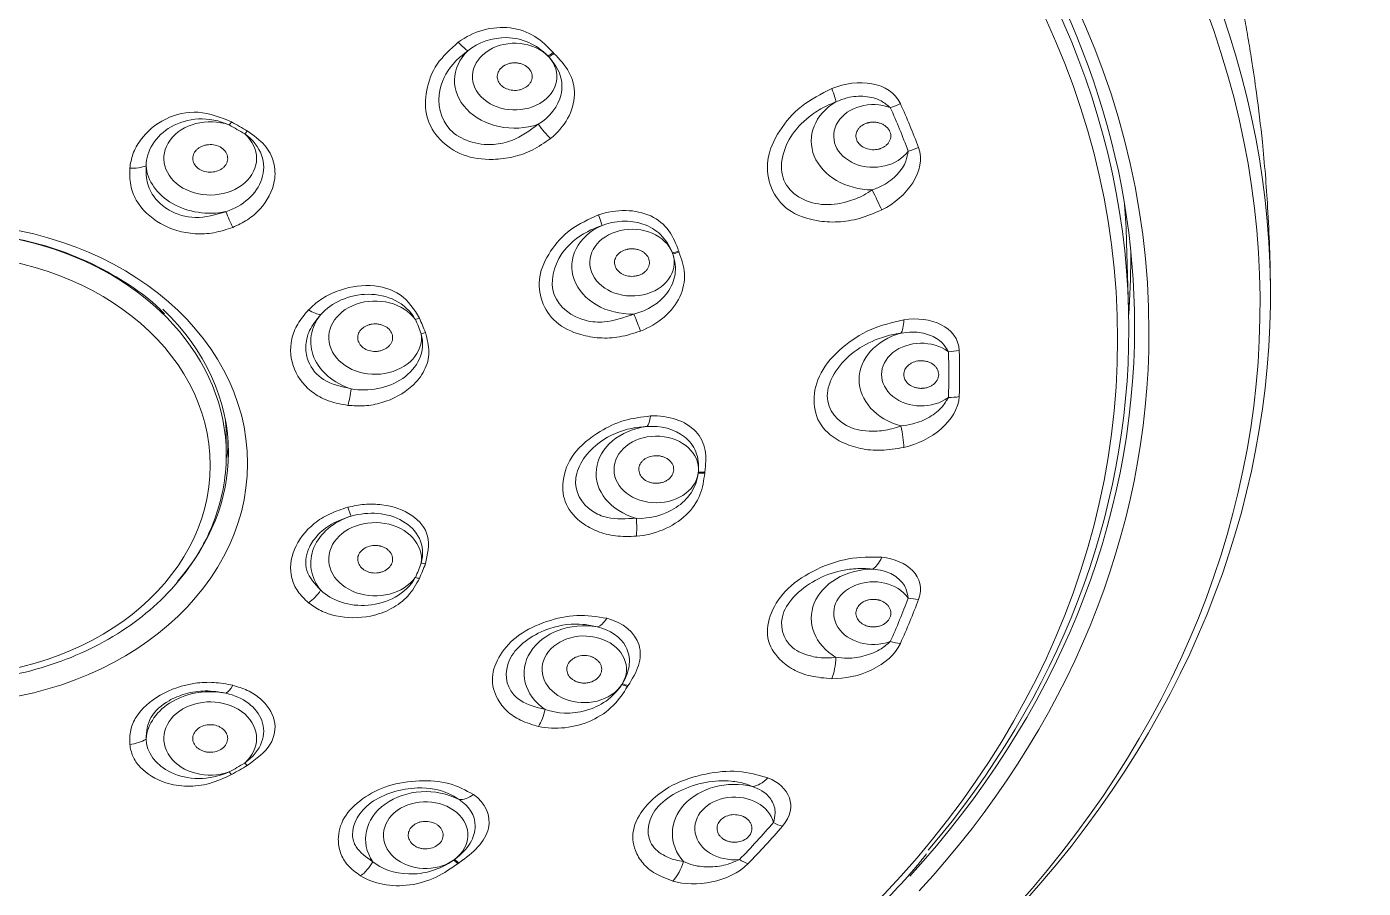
# Model space of a CAD drawing. Extents: x 0 to 1128, y 0 to 827.
# Drawn here: x 473.74 to 512.01, y 532.09 to 556.78 of the extents above; entities that cross this region are included whole.
import ezdxf

# ---------------------------------------------------------------- set-up
doc = ezdxf.new("R2010")
doc.units = 0
doc.header["$LTSCALE"] = 3
doc.header["$MEASUREMENT"] = 0
doc.layers.add('1', color=7, linetype='CONTINUOUS')

msp = doc.modelspace()

# ---------------------------------------------------------------- linework, layer by layer
at = {"layer": '1', "color": 7, "linetype": 'Continuous', "lineweight": 18}
for p, q in [((505.288, 548.717), (505.234, 550.609)), ((479.453, 544.516), (479.453, 545.001))]:
    msp.add_line(p, q, dxfattribs=at)
at = {"layer": '1', "color": 7, "linetype": 'Continuous', "lineweight": 13}
for centre, major_axis, ratio, start_param, end_param in [((471.353, 548.843), (37.699, 0), 0.790155, 5.156583, 10.55138), ((471.353, 548.035), (-34.52, 0), 0.790155, 3.141593, 6.283185), ((487.712, 555.235), (-1.723, 0), 0.790155, 5.603381, 8.256586), ((485.972, 556.721), (-0.475, 0.643), 0.18333, 2.072391, 2.769254), ((487.712, 555.349), (1.209, 0), 0.790155, 0.662184, 6.914598), ((471.353, 545.588), (21.709, 0), 0.790155, 0.645942, 0.647655), ((471.353, 545.601), (21.895, 0), 0.790155, 0.645942, 0.647655), ((496.523, 555.502), (-0.385, 0.923), 0.069891, 3.43752, 4.115548), ((497.982, 553.506), (-1.779, 0), 0.790155, 5.359245, 7.835444), ((497.982, 553.649), (1.136, 0), 0.790155, 1.132001, 5.779503), ((471.353, 546.842), (-29.098, 0), 0.790155, 3.426954, 3.484549), ((478.994, 553.006), (1.328, 0), 0.790155, 1.151939, 7.016202), ((471.353, 546.812), (28.789, 0), 0.790155, 0.285362, 0.342957), ((471.353, 544.695), (14.302, 0), 0.790155, 0.923169, 0.961787), ((471.353, 544.701), (-14.424, 0), 0.790155, 4.064761, 4.10338), ((488.589, 553.984), (-0.496, 0.628), 0.201371, 1.415733, 2.112596), ((476.643, 553.14), (-0.797, 0.065), 0.516767, 1.669693, 2.311148), ((478.994, 552.891), (-1.842, 0), 0.790155, 0.067887, 1.817068), ((497.937, 552.062), (-0.439, 0.898), 0.027536, 4.063541, 4.74157), ((479.568, 551.461), (-0.294, 0.744), 0.137649, 1.491595, 2.13305), ((471.353, 544.516), (-8.1, 0), 0.790155, 3.141593, 5.631894), ((489.956, 551.814), (-0.262, 0.756), 0.015481, 3.408453, 4.105317), ((491.07, 549.906), (-1.723, 0), 0.790155, 5.233782, 7.886987), ((491.07, 550.02), (1.209, 0), 0.790155, 0.292585, 6.544999), ((471.353, 545.601), (21.895, 0), 0.790155, 0.276343, 0.278056), ((471.353, 545.588), (21.709, 0), 0.790155, 0.276343, 0.278056), ((483.716, 547.87), (1.328, 0), 0.790155, 0.52362, 6.387883), ((483.716, 547.755), (-1.842, 0), 0.790155, 5.722754, 7.471935), ((481.72, 549.12), (-0.58, 0.551), 0.3757, 2.058773, 2.700229), ((471.353, 544.701), (-14.424, 0), 0.790155, 3.436443, 3.475061), ((491.144, 548.515), (-0.285, 0.748), 0.006264, 1.527618, 2.224481), ((471.353, 544.695), (14.302, 0), 0.790155, 0.29485, 0.333468), ((498.562, 548.947), (-0.155, 0.988), 0.252062, 3.38468, 4.062709), ((471.353, 548.035), (-34.52, 0), 0.790155, 2.51406, 3.141593), ((499.353, 546.669), (-1.779, 0), 0.790155, 5.045086, 7.521285), ((499.353, 546.812), (1.136, 0), 0.790155, 0.817842, 5.465344), ((471.353, 546.812), (28.789, 0), 0.790155, 6.254388, 6.311983), ((471.353, 546.842), (-29.098, 0), 0.790155, 3.112795, 3.17039), ((482.838, 546.403), (0.098, 0.794), 0.237725, 4.102152, 4.743607), ((491.427, 546.101), (-0.037, 0.799), 0.234951, 3.365531, 4.062394), ((491.765, 543.978), (-1.723, 0), 0.790155, 4.864183, 7.517388), ((491.765, 544.093), (1.209, 0), 0.790155, 6.206171, 12.458585), ((498.562, 545.33), (-0.212, 0.977), 0.207528, 4.000239, 4.678268), ((471.353, 545.588), (21.709, 0), 0.790155, 6.189929, 6.191642), ((471.353, 545.601), (21.895, 0), 0.790155, 6.189929, 6.191642), ((483.716, 541.407), (-1.842, 0), 0.790155, 5.094435, 6.843617), ((482.838, 543.51), (-0.208, 0.772), 0.056522, 2.257656, 2.899111), ((491.026, 542.685), (-0.061, 0.798), 0.212439, 4.009316, 4.70618), ((483.716, 541.521), (1.328, 0), 0.790155, 6.178487, 12.04275), ((497.937, 542.215), (0.091, 0.996), 0.432054, 3.378193, 4.056222), ((471.353, 544.695), (14.302, 0), 0.790155, 5.949717, 5.988335), ((471.353, 544.701), (-14.424, 0), 0.790155, 2.808124, 2.846742), ((497.982, 539.832), (-1.779, 0), 0.790155, 4.730926, 7.207126), ((497.982, 539.976), (1.136, 0), 0.790155, 0.503683, 5.151184), ((481.72, 540.792), (0.511, 0.615), 0.556904, 4.266721, 4.908177), ((471.353, 546.812), (28.789, 0), 0.790155, 5.940229, 5.997824), ((471.353, 546.842), (-29.098, 0), 0.790155, 2.798636, 2.856231), ((489.703, 538.253), (-1.723, 0), 0.790155, 4.494584, 7.147789), ((490.187, 540.354), (0.202, 0.774), 0.44544, 3.390589, 4.087452), ((489.703, 538.367), (1.209, 0), 0.790155, 5.836572, 12.088986), ((496.523, 538.775), (0.03, 1), 0.3897, 3.981884, 4.659913), ((478.994, 536.271), (-1.842, 0), 0.790155, 4.466117, 6.215298), ((479.568, 538.452), (0.189, 0.777), 0.318853, 3.37933, 4.020785), ((471.353, 545.588), (21.709, 0), 0.790155, 5.82033, 5.822043), ((471.353, 545.601), (21.895, 0), 0.790155, 5.82033, 5.822043), ((478.994, 536.385), (1.328, 0), 0.790155, 5.550169, 11.414432), ((488.252, 537.283), (0.177, 0.78), 0.425202, 4.026831, 4.723695), ((476.643, 536.772), (0.796, 0.078), 0.69797, 4.701126, 5.342581), ((471.353, 544.695), (14.302, 0), 0.790155, 5.321398, 5.360017), ((471.353, 544.701), (-14.424, 0), 0.790155, 2.179806, 2.218424), ((494.005, 533.665), (-1.779, 0), 0.790155, 4.416767, 6.892966), ((494.711, 535.965), (0.359, 0.933), 0.592247, 3.429012, 4.107041), ((485.163, 533.502), (-1.723, 0), 0.790155, 4.124985, 6.77819), ((485.163, 533.617), (1.209, 0), 0.790155, 5.466973, 11.719387), ((486.403, 535.349), (0.458, 0.656), 0.61852, 3.502348, 4.199211), ((494.005, 533.808), (1.136, 0), 0.790155, 0.189523, 4.837025), ((471.353, 546.812), (28.789, 0), 0.790155, 5.626069, 5.683664), ((471.353, 546.842), (-29.098, 0), 0.790155, 2.484477, 2.542072), ((483.195, 533.038), (0.431, 0.674), 0.60329, 4.128443, 4.825306), ((471.353, 545.588), (21.709, 0), 0.790155, 5.450731, 5.452444), ((471.353, 545.601), (21.895, 0), 0.790155, 5.450731, 5.452444), ((492.02, 533.038), (0.292, 0.956), 0.556219, 4.017305, 4.695334)]:
    msp.add_ellipse(centre, major_axis=major_axis, ratio=ratio, start_param=start_param, end_param=end_param, dxfattribs=at)
at = {"layer": '1', "color": 7, "linetype": 'Continuous', "lineweight": 18}
for centre, major_axis, ratio, start_param, end_param in [((471.353, 548.199), (34.11, 0), 0.790155, 0, 3.141593), ((471.353, 549.126), (-37.999, 0), 0.790155, 2.502798, 3.799488), ((471.353, 548.113), (-33.944, 0), 0.790155, 3.141593, 3.806432), ((488.665, 556.427), (0.578, 0.553), 0.488794, 4.274683, 4.509098), ((488.688, 556.403), (-0.579, -0.552), 0.489427, 1.13396, 1.368375), ((498.465, 555.075), (-0.911, -0.412), 0.577214, 1.315641, 1.62953), ((479.534, 554.455), (0.386, 0.701), 0.350617, 4.145759, 4.299406), ((479.981, 554.198), (-0.41, -0.687), 0.369764, 1.0168, 1.170446), ((498.977, 553.829), (0.937, 0.348), 0.588121, 4.497406, 4.811294), ((471.353, 550.006), (-33.89, 0), 0.790155, 3.164173, 3.204425), ((492.227, 550.786), (0.752, 0.272), 0.589366, 4.502608, 4.737023), ((471.353, 550.129), (-34, 0), 0.790155, 3.141593, 3.150821), ((492.238, 550.758), (-0.753, -0.27), 0.589653, 1.362238, 1.596653), ((471.353, 550.129), (-34, 0), 0.790155, 3.082001, 3.141593), ((471.353, 544.568), (8.162, 0), 0.790155, 0, 0.691739), ((484.866, 548.885), (0.733, 0.321), 0.579144, 4.463746, 4.617392), ((471.353, 548.199), (34.11, 0), 0.790155, 5.658696, 6.283185), ((471.353, 548.113), (-33.944, 0), 0.790155, 2.551268, 3.141593), ((485.037, 548.47), (-0.747, -0.287), 0.586457, 1.349092, 1.502739), ((500.129, 548.08), (-0.999, -0.036), 0.612653, 1.548466, 1.862354), ((500.129, 546.77), (0.999, -0.036), 0.612653, 4.73472, 5.048608), ((471.353, 545.001), (8.1, 0), 0.790155, 0, 0.080209), ((471.353, 545.001), (8.15, 0), 0.790155, 6.195221, 6.272092), ((471.353, 544.568), (8.162, 0), 0.790155, 5.675484, 6.283185), ((492.967, 544.481), (-0.794, 0.094), 0.610244, 1.642903, 1.877318), ((492.97, 544.51), (0.795, -0.092), 0.610341, 4.783179, 5.017594), ((485.037, 541.902), (0.747, -0.287), 0.586457, 4.934093, 5.08774), ((484.866, 541.487), (-0.733, 0.321), 0.579144, 1.81944, 1.973086), ((498.977, 541.022), (-0.937, 0.348), 0.588121, 1.785779, 2.099668), ((498.465, 539.776), (0.911, -0.412), 0.577214, 4.967544, 5.281432), ((490.777, 538.419), (-0.676, 0.427), 0.548418, 1.904211, 2.138626), ((490.794, 538.445), (0.677, -0.426), 0.548886, 5.044741, 5.279156), ((479.534, 535.917), (-0.386, 0.701), 0.350617, 2.137426, 2.291073), ((479.981, 536.173), (0.41, -0.687), 0.369764, 5.266386, 5.420032), ((495.121, 534.59), (-0.756, 0.654), 0.50602, 1.983354, 2.297242), ((485.964, 533.392), (-0.467, 0.65), 0.412525, 2.091639, 2.326054), ((485.991, 533.411), (0.468, -0.649), 0.413301, 5.232558, 5.466973), ((494.146, 533.53), (0.716, -0.699), 0.485274, 5.154868, 5.468757)]:
    msp.add_ellipse(centre, major_axis=major_axis, ratio=ratio, start_param=start_param, end_param=end_param, dxfattribs=at)
at = {"layer": '1', "color": 7, "linetype": 'Continuous', "lineweight": 13}
for centre, major_axis in [((471.353, 547.821), (33.622, 0)), ((471.353, 544.268), (-8.709, 0)), ((471.353, 544.211), (7.641, 0))]:
    msp.add_ellipse(centre, major_axis=major_axis, ratio=0.790155, dxfattribs=at)
at = {"layer": '1', "color": 7, "linetype": 'Continuous', "lineweight": 18}
for points, knots in [([(509.351, 549.28), (509.345, 550.055), (509.297, 551.455), (509.145, 553.325), (508.977, 554.736), (508.831, 555.732), (508.71, 556.466), (508.597, 557.098), (508.474, 557.731), (508.262, 558.739), (507.922, 560.165), (507.354, 562.166), (506.594, 564.403), (505.653, 566.72), (504.68, 568.767), (503.896, 570.231), (503.334, 571.207), (502.909, 571.916), (502.352, 572.802), (501.53, 574.036), (500.325, 575.687), (499.345, 576.885), (498.775, 577.539)], [0, 0, 0, 0, 0.075311, 0.136171, 0.182256, 0.21336, 0.234183, 0.25491, 0.275875, 0.297078, 0.355152, 0.418363, 0.49946, 0.584913, 0.661635, 0.720158, 0.746456, 0.771986, 0.801818, 0.849529, 0.915719, 1, 1, 1, 1]), ([(488.015, 555.035), (488.028, 555.043), (488.054, 555.06), (488.1, 555.098), (488.15, 555.153), (488.191, 555.227), (488.22, 555.333), (488.203, 555.47), (488.101, 555.615), (487.96, 555.7), (487.829, 555.736), (487.727, 555.747), (487.624, 555.741), (487.526, 555.719), (487.459, 555.691), (487.419, 555.669), (487.392, 555.654), (487.325, 555.607), (487.243, 555.511), (487.208, 555.388), (487.215, 555.29), (487.237, 555.219), (487.276, 555.152), (487.348, 555.071), (487.472, 554.992), (487.656, 554.947), (487.816, 554.957), (487.919, 554.988), (487.975, 555.013), (488.002, 555.027), (488.015, 555.035)], [0, 0, 0, 0, 0.015625, 0.03125, 0.0625, 0.09375, 0.125, 0.1875, 0.25, 0.3125, 0.34375, 0.375, 0.40625, 0.4375, 0.46875, 0.476562, 0.484375, 0.5, 0.5625, 0.625, 0.65625, 0.6875, 0.71875, 0.75, 0.8125, 0.875, 0.9375, 0.96875, 0.984375, 1, 1, 1, 1]), ([(498.465, 554.462), (498.382, 554.53), (498.184, 554.695), (497.747, 554.807), (497.286, 554.776), (497.017, 554.67), (496.91, 554.627)], [0, 0, 0, 0, 0.208279, 0.500324, 0.801781, 1, 1, 1, 1]), ([(498.137, 553.274), (498.145, 553.276), (498.161, 553.28), (498.194, 553.291), (498.248, 553.313), (498.318, 553.353), (498.389, 553.414), (498.459, 553.51), (498.497, 553.647), (498.453, 553.814), (498.346, 553.93), (498.23, 553.996), (498.133, 554.029), (498.03, 554.045), (497.944, 554.045), (497.886, 554.037), (497.854, 554.031), (497.834, 554.027), (497.819, 554.023), (497.803, 554.018), (497.777, 554.01), (497.696, 553.979), (497.611, 553.922), (497.542, 553.841), (497.493, 553.753), (497.472, 553.633), (497.512, 553.491), (497.615, 553.368), (497.769, 553.282), (497.922, 553.252), (498.043, 553.255), (498.104, 553.265), (498.133, 553.273), (498.137, 553.274)], [0, 0, 0, 0, 0.007812, 0.015625, 0.03125, 0.0625, 0.09375, 0.125, 0.1875, 0.25, 0.3125, 0.34375, 0.375, 0.40625, 0.4375, 0.453125, 0.460938, 0.46875, 0.472656, 0.476562, 0.484375, 0.5, 0.5625, 0.59375, 0.625, 0.6875, 0.75, 0.8125, 0.875, 0.9375, 0.96875, 0.996094, 1, 1, 1, 1]), ([(479.399, 552.774), (479.408, 552.784), (479.426, 552.806), (479.457, 552.853), (479.484, 552.916), (479.497, 552.995), (479.487, 553.1), (479.425, 553.226), (479.282, 553.342), (479.092, 553.404), (478.921, 553.403), (478.793, 553.37), (478.705, 553.332), (478.642, 553.289), (478.605, 553.254), (478.585, 553.233), (478.558, 553.201), (478.525, 553.149), (478.49, 553.051), (478.493, 552.922), (478.568, 552.78), (478.705, 552.671), (478.885, 552.61), (479.081, 552.607), (479.234, 552.653), (479.337, 552.715), (479.379, 552.753), (479.399, 552.774)], [0, 0, 0, 0, 0.015625, 0.03125, 0.0625, 0.09375, 0.125, 0.1875, 0.25, 0.3125, 0.375, 0.40625, 0.4375, 0.46875, 0.484375, 0.492188, 0.5, 0.53125, 0.5625, 0.625, 0.6875, 0.75, 0.8125, 0.875, 0.9375, 0.96875, 1, 1, 1, 1]), ([(497.949, 552.101), (498.057, 552.143), (498.327, 552.25), (498.684, 552.531), (498.927, 552.887), (498.962, 553.119), (498.977, 553.216)], [0, 0, 0, 0, 0.200427, 0.49953, 0.790892, 1, 1, 1, 1]), ([(471.353, 550.918), (471.568, 550.918), (472.198, 550.898), (473.238, 550.771), (474.429, 550.474), (475.551, 550.041), (476.565, 549.477), (477.279, 548.968), (477.607, 548.631), (477.683, 548.548)], [0, 0, 0, 0, 0.088697, 0.260068, 0.431487, 0.602833, 0.774127, 0.945438, 1, 1, 1, 1]), ([(491.209, 549.641), (491.225, 549.645), (491.256, 549.653), (491.317, 549.675), (491.389, 549.713), (491.461, 549.77), (491.536, 549.86), (491.583, 549.993), (491.554, 550.157), (491.462, 550.276), (491.356, 550.348), (491.265, 550.387), (491.167, 550.411), (491.066, 550.418), (490.991, 550.412), (490.943, 550.403), (490.911, 550.395), (490.827, 550.371), (490.706, 550.305), (490.618, 550.201), (490.579, 550.107), (490.567, 550.034), (490.573, 549.961), (490.603, 549.865), (490.683, 549.756), (490.834, 549.662), (490.988, 549.625), (491.099, 549.625), (491.162, 549.632), (491.194, 549.638), (491.209, 549.641)], [0, 0, 0, 0, 0.015625, 0.03125, 0.0625, 0.09375, 0.125, 0.1875, 0.25, 0.3125, 0.34375, 0.375, 0.40625, 0.4375, 0.46875, 0.476562, 0.484375, 0.5, 0.5625, 0.625, 0.65625, 0.6875, 0.71875, 0.75, 0.8125, 0.875, 0.9375, 0.96875, 0.984375, 1, 1, 1, 1]), ([(483.871, 547.494), (483.887, 547.498), (483.918, 547.507), (483.978, 547.531), (484.046, 547.569), (484.115, 547.627), (484.186, 547.717), (484.229, 547.847), (484.2, 548.007), (484.092, 548.146), (483.953, 548.225), (483.825, 548.258), (483.725, 548.267), (483.642, 548.262), (483.586, 548.252), (483.555, 548.244), (483.509, 548.23), (483.444, 548.204), (483.342, 548.14), (483.248, 548.035), (483.204, 547.885), (483.234, 547.733), (483.334, 547.6), (483.49, 547.506), (483.648, 547.472), (483.777, 547.475), (483.84, 547.486), (483.871, 547.494)], [0, 0, 0, 0, 0.015625, 0.03125, 0.0625, 0.09375, 0.125, 0.1875, 0.25, 0.3125, 0.375, 0.40625, 0.4375, 0.46875, 0.484375, 0.492188, 0.5, 0.53125, 0.5625, 0.625, 0.6875, 0.75, 0.8125, 0.875, 0.9375, 0.96875, 1, 1, 1, 1]), ([(485.037, 547.979), (485.102, 547.728), (485.08, 547.479), (484.885, 547.041), (484.713, 546.848), (484.087, 546.412), (483.517, 546.311), (483.029, 546.404)], [0, 0, 0, 0, 0.25, 0.25, 0.5, 0.5, 1, 1, 1, 1]), ([(500.129, 547.467), (500.078, 547.553), (499.956, 547.757), (499.598, 547.969), (499.167, 548.05), (498.884, 548.012), (498.772, 547.998)], [0, 0, 0, 0, 0.208279, 0.500324, 0.801781, 1, 1, 1, 1]), ([(499.353, 546.417), (499.361, 546.417), (499.379, 546.418), (499.413, 546.42), (499.474, 546.427), (499.557, 546.449), (499.647, 546.49), (499.751, 546.563), (499.841, 546.685), (499.865, 546.854), (499.809, 546.991), (499.724, 547.081), (499.645, 547.137), (499.553, 547.177), (499.471, 547.198), (499.413, 547.205), (499.38, 547.207), (499.359, 547.208), (499.343, 547.207), (499.327, 547.207), (499.298, 547.206), (499.21, 547.196), (499.106, 547.162), (499.009, 547.102), (498.928, 547.03), (498.861, 546.922), (498.843, 546.777), (498.893, 546.635), (499.006, 546.515), (499.14, 546.449), (499.256, 546.423), (499.318, 546.418), (499.349, 546.417), (499.353, 546.417)], [0, 0, 0, 0, 0.007812, 0.015625, 0.03125, 0.0625, 0.09375, 0.125, 0.1875, 0.25, 0.3125, 0.34375, 0.375, 0.40625, 0.4375, 0.453125, 0.460938, 0.46875, 0.472656, 0.476562, 0.484375, 0.5, 0.5625, 0.59375, 0.625, 0.6875, 0.75, 0.8125, 0.875, 0.9375, 0.96875, 0.996094, 1, 1, 1, 1]), ([(498.772, 545.341), (498.885, 545.356), (499.168, 545.393), (499.598, 545.576), (499.955, 545.856), (500.078, 546.069), (500.129, 546.158)], [0, 0, 0, 0, 0.200427, 0.49953, 0.790892, 1, 1, 1, 1]), ([(464.882, 540.602), (464.889, 540.594), (465.121, 540.304), (465.72, 539.816), (466.672, 539.169), (467.753, 538.659), (468.916, 538.284), (470.138, 538.058), (471.389, 537.985), (472.641, 538.067), (473.862, 538.303), (475.025, 538.687), (476.101, 539.211), (477.065, 539.863), (477.892, 540.629), (478.562, 541.489), (479.058, 542.423), (479.362, 543.388), (479.447, 544.095), (479.453, 544.464), (479.453, 544.516)], [0, 0, 0, 0, 0.001863, 0.063469, 0.125304, 0.187297, 0.249386, 0.311528, 0.373702, 0.435903, 0.498134, 0.560396, 0.622683, 0.684966, 0.747192, 0.809278, 0.871128, 0.932666, 0.990473, 1, 1, 1, 1]), ([(491.722, 543.699), (491.738, 543.698), (491.771, 543.697), (491.838, 543.701), (491.922, 543.715), (492.015, 543.748), (492.127, 543.811), (492.231, 543.921), (492.279, 544.083), (492.248, 544.22), (492.182, 544.316), (492.115, 544.379), (492.034, 544.429), (491.943, 544.465), (491.87, 544.48), (491.821, 544.486), (491.789, 544.488), (491.699, 544.489), (491.556, 544.462), (491.426, 544.39), (491.347, 544.314), (491.303, 544.249), (491.274, 544.179), (491.259, 544.081), (491.283, 543.957), (491.381, 543.826), (491.508, 543.748), (491.611, 543.716), (491.673, 543.704), (491.705, 543.701), (491.722, 543.699)], [0, 0, 0, 0, 0.015625, 0.03125, 0.0625, 0.09375, 0.125, 0.1875, 0.25, 0.3125, 0.34375, 0.375, 0.40625, 0.4375, 0.46875, 0.476562, 0.484375, 0.5, 0.5625, 0.625, 0.65625, 0.6875, 0.71875, 0.75, 0.8125, 0.875, 0.9375, 0.96875, 0.984375, 1, 1, 1, 1]), ([(483.562, 541.145), (483.578, 541.141), (483.61, 541.135), (483.676, 541.126), (483.76, 541.125), (483.858, 541.14), (483.983, 541.18), (484.114, 541.265), (484.21, 541.408), (484.226, 541.571), (484.172, 541.699), (484.093, 541.785), (484.019, 541.839), (483.948, 541.873), (483.895, 541.891), (483.864, 541.899), (483.817, 541.909), (483.744, 541.918), (483.615, 541.914), (483.46, 541.872), (483.313, 541.771), (483.224, 541.635), (483.206, 541.481), (483.263, 541.332), (483.366, 541.232), (483.472, 541.174), (483.531, 541.153), (483.562, 541.145)], [0, 0, 0, 0, 0.015625, 0.03125, 0.0625, 0.09375, 0.125, 0.1875, 0.25, 0.3125, 0.375, 0.40625, 0.4375, 0.46875, 0.484375, 0.492188, 0.5, 0.53125, 0.5625, 0.625, 0.6875, 0.75, 0.8125, 0.875, 0.9375, 0.96875, 1, 1, 1, 1]), ([(498.977, 540.409), (498.962, 540.502), (498.927, 540.726), (498.683, 541.014), (498.325, 541.193), (498.056, 541.225), (497.949, 541.238)], [0, 0, 0, 0, 0.208279, 0.500324, 0.801781, 1, 1, 1, 1]), ([(497.828, 539.6), (497.836, 539.598), (497.853, 539.594), (497.886, 539.588), (497.947, 539.58), (498.034, 539.58), (498.136, 539.597), (498.264, 539.641), (498.397, 539.735), (498.486, 539.89), (498.486, 540.034), (498.44, 540.141), (498.387, 540.213), (498.316, 540.274), (498.246, 540.313), (498.193, 540.334), (498.163, 540.344), (498.143, 540.35), (498.128, 540.354), (498.112, 540.357), (498.084, 540.363), (497.996, 540.375), (497.884, 540.369), (497.768, 540.335), (497.663, 540.287), (497.557, 540.199), (497.484, 540.067), (497.476, 539.919), (497.536, 539.777), (497.638, 539.682), (497.738, 539.629), (497.795, 539.609), (497.824, 539.601), (497.828, 539.6)], [0, 0, 0, 0, 0.007812, 0.015625, 0.03125, 0.0625, 0.09375, 0.125, 0.1875, 0.25, 0.3125, 0.34375, 0.375, 0.40625, 0.4375, 0.453125, 0.460938, 0.46875, 0.472656, 0.476562, 0.484375, 0.5, 0.5625, 0.59375, 0.625, 0.6875, 0.75, 0.8125, 0.875, 0.9375, 0.96875, 0.996094, 1, 1, 1, 1]), ([(496.91, 538.711), (497.018, 538.698), (497.288, 538.666), (497.748, 538.738), (498.184, 538.919), (498.382, 539.091), (498.465, 539.163)], [0, 0, 0, 0, 0.200427, 0.49953, 0.790892, 1, 1, 1, 1]), ([(489.483, 538.013), (489.498, 538.007), (489.528, 537.997), (489.592, 537.981), (489.677, 537.97), (489.779, 537.974), (489.911, 538.001), (490.059, 538.074), (490.178, 538.211), (490.211, 538.348), (490.194, 538.457), (490.161, 538.534), (490.108, 538.604), (490.039, 538.664), (489.979, 538.699), (489.935, 538.718), (489.906, 538.729), (489.823, 538.756), (489.678, 538.772), (489.523, 538.742), (489.415, 538.693), (489.344, 538.645), (489.285, 538.588), (489.226, 538.501), (489.192, 538.378), (489.223, 538.228), (489.306, 538.119), (489.387, 538.06), (489.44, 538.031), (489.468, 538.019), (489.483, 538.013)], [0, 0, 0, 0, 0.015625, 0.03125, 0.0625, 0.09375, 0.125, 0.1875, 0.25, 0.3125, 0.34375, 0.375, 0.40625, 0.4375, 0.46875, 0.476562, 0.484375, 0.5, 0.5625, 0.625, 0.65625, 0.6875, 0.71875, 0.75, 0.8125, 0.875, 0.9375, 0.96875, 0.984375, 1, 1, 1, 1]), ([(478.59, 536.153), (478.599, 536.142), (478.62, 536.122), (478.667, 536.084), (478.734, 536.045), (478.825, 536.011), (478.955, 535.985), (479.125, 535.993), (479.309, 536.065), (479.443, 536.188), (479.494, 536.318), (479.495, 536.424), (479.475, 536.501), (479.443, 536.562), (479.413, 536.601), (479.394, 536.622), (479.364, 536.653), (479.312, 536.693), (479.204, 536.75), (479.048, 536.788), (478.854, 536.775), (478.68, 536.705), (478.551, 536.589), (478.486, 536.443), (478.495, 536.314), (478.538, 536.217), (478.57, 536.174), (478.59, 536.153)], [0, 0, 0, 0, 0.015625, 0.03125, 0.0625, 0.09375, 0.125, 0.1875, 0.25, 0.3125, 0.375, 0.40625, 0.4375, 0.46875, 0.484375, 0.492188, 0.5, 0.53125, 0.5625, 0.625, 0.6875, 0.75, 0.8125, 0.875, 0.9375, 0.96875, 1, 1, 1, 1]), ([(495.121, 533.977), (495.144, 534.069), (495.2, 534.291), (495.094, 534.622), (494.843, 534.878), (494.614, 534.972), (494.523, 535.009)], [0, 0, 0, 0, 0.208279, 0.500324, 0.801781, 1, 1, 1, 1]), ([(484.796, 533.349), (484.807, 533.34), (484.83, 533.321), (484.883, 533.288), (484.957, 533.254), (485.054, 533.229), (485.19, 533.216), (485.361, 533.242), (485.534, 533.335), (485.628, 533.454), (485.662, 533.56), (485.666, 533.642), (485.649, 533.722), (485.612, 533.797), (485.571, 533.847), (485.54, 533.877), (485.517, 533.896), (485.452, 533.945), (485.324, 534.001), (485.166, 534.017), (485.043, 534.003), (484.955, 533.979), (484.874, 533.942), (484.779, 533.878), (484.691, 533.773), (484.651, 533.624), (484.679, 533.499), (484.728, 533.42), (484.764, 533.379), (484.785, 533.359), (484.796, 533.349)], [0, 0, 0, 0, 0.015625, 0.03125, 0.0625, 0.09375, 0.125, 0.1875, 0.25, 0.3125, 0.34375, 0.375, 0.40625, 0.4375, 0.46875, 0.476562, 0.484375, 0.5, 0.5625, 0.625, 0.65625, 0.6875, 0.71875, 0.75, 0.8125, 0.875, 0.9375, 0.96875, 0.984375, 1, 1, 1, 1]), ([(493.711, 533.488), (493.718, 533.484), (493.733, 533.477), (493.762, 533.462), (493.817, 533.44), (493.899, 533.419), (494.003, 533.41), (494.142, 533.421), (494.305, 533.478), (494.451, 533.604), (494.507, 533.741), (494.505, 533.853), (494.483, 533.935), (494.439, 534.01), (494.388, 534.065), (494.346, 534.097), (494.321, 534.115), (494.305, 534.125), (494.291, 534.132), (494.278, 534.139), (494.253, 534.151), (494.174, 534.184), (494.066, 534.206), (493.942, 534.202), (493.823, 534.182), (493.689, 534.125), (493.567, 534.016), (493.501, 533.878), (493.503, 533.728), (493.563, 533.613), (493.637, 533.538), (493.683, 533.505), (493.708, 533.49), (493.711, 533.488)], [0, 0, 0, 0, 0.007812, 0.015625, 0.03125, 0.0625, 0.09375, 0.125, 0.1875, 0.25, 0.3125, 0.34375, 0.375, 0.40625, 0.4375, 0.453125, 0.460938, 0.46875, 0.472656, 0.476562, 0.484375, 0.5, 0.5625, 0.59375, 0.625, 0.6875, 0.75, 0.8125, 0.875, 0.9375, 0.96875, 0.996094, 1, 1, 1, 1]), ([(443.508, 532.735), (443.787, 532.403), (444.566, 531.525), (445.982, 530.181), (447.75, 528.716), (449.655, 527.364), (451.683, 526.129), (453.822, 525.018), (456.061, 524.038), (458.386, 523.195), (460.785, 522.492), (463.243, 521.935), (465.747, 521.525), (468.283, 521.267), (470.836, 521.16), (473.393, 521.205), (475.937, 521.403), (478.456, 521.752), (480.935, 522.25), (483.36, 522.894), (485.717, 523.682), (487.993, 524.608), (490.175, 525.667), (492.25, 526.854), (494.207, 528.162), (496.037, 529.581), (497.715, 531.113), (498.869, 532.287), (499.418, 532.97), (499.506, 533.083)], [0, 0, 0, 0, 0.02283, 0.061557, 0.100301, 0.139057, 0.177824, 0.216598, 0.255377, 0.29416, 0.332945, 0.371732, 0.410519, 0.449308, 0.488097, 0.526887, 0.565678, 0.60447, 0.643263, 0.682058, 0.720853, 0.759649, 0.798445, 0.83724, 0.876031, 0.914818, 0.953596, 0.992363, 1, 1, 1, 1]), ([(492.547, 532.86), (492.639, 532.822), (492.868, 532.728), (493.314, 532.686), (493.786, 532.754), (494.04, 532.869), (494.146, 532.917)], [0, 0, 0, 0, 0.200427, 0.49953, 0.790892, 1, 1, 1, 1])]:
    msp.add_open_spline(points, degree=3, knots=knots, dxfattribs=at)
at = {"layer": '1', "color": 7, "linetype": 'Continuous', "lineweight": 13}
for points, knots in [([(488.813, 556.038), (488.655, 556.204), (488.489, 556.373), (488.081, 556.629), (487.84, 556.714), (487.078, 556.807), (486.517, 556.646), (486.097, 556.336)], [0, 0, 0, 0, 0.25, 0.25, 0.5, 0.5, 1, 1, 1, 1]), ([(486.372, 556.09), (486.663, 556.326), (487.069, 556.475), (487.696, 556.46), (487.91, 556.416), (488.314, 556.238), (488.504, 556.102), (488.665, 555.936)], [0, 0, 0, 0, 0.5, 0.5, 0.75, 0.75, 1, 1, 1, 1]), ([(488.736, 553.574), (488.567, 553.456), (488.241, 553.227), (487.668, 553.028), (486.987, 552.945), (486.206, 553.048), (485.538, 553.511), (485.133, 554.175), (485.149, 554.955), (485.432, 555.741), (485.873, 556.136), (486.097, 556.336)], [0, 0, 0, 0, 0.087607, 0.169371, 0.250856, 0.377447, 0.501128, 0.621802, 0.747777, 0.872041, 1, 1, 1, 1]), ([(486.372, 556.09), (486.253, 555.997), (485.879, 555.702), (485.409, 554.89), (485.584, 554.122), (486.149, 553.532), (486.821, 553.316), (487.755, 553.519), (488.145, 553.805), (488.387, 553.982)], [0, 0, 0, 0, 0.080562, 0.253207, 0.499831, 0.500495, 0.747529, 0.843295, 1, 1, 1, 1]), ([(488.688, 555.913), (488.847, 555.744), (488.957, 555.565), (489.073, 555.2), (489.078, 555.016), (488.963, 554.492), (488.713, 554.183), (488.387, 553.982)], [0, 0, 0, 0, 0.25, 0.25, 0.5, 0.5, 1, 1, 1, 1]), ([(488.736, 553.574), (489.145, 553.898), (489.41, 554.365), (489.428, 555.055), (489.371, 555.28), (489.154, 555.679), (488.996, 555.847), (488.836, 556.015)], [0, 0, 0, 0, 0.5, 0.5, 0.75, 0.75, 1, 1, 1, 1]), ([(498.222, 551.529), (498.011, 551.438), (497.602, 551.263), (496.96, 551.164), (496.247, 551.209), (495.496, 551.474), (495.003, 552.134), (494.879, 552.964), (495.25, 553.803), (495.893, 554.551), (496.487, 554.851), (496.793, 555.006)], [0, 0, 0, 0, 0.087456, 0.169153, 0.25014, 0.377375, 0.499739, 0.622279, 0.749894, 0.871256, 1, 1, 1, 1]), ([(496.91, 554.627), (496.822, 554.592), (496.581, 554.494), (496.128, 554.214), (495.444, 553.562), (495.265, 552.762), (495.58, 551.996), (496.253, 551.599), (497.156, 551.722), (497.646, 551.91), (497.869, 552.05), (497.949, 552.101)], [0, 0, 0, 0, 0.046355, 0.127416, 0.254336, 0.50001, 0.500136, 0.746142, 0.872777, 0.954138, 1, 1, 1, 1]), ([(476.688, 552.724), (476.711, 552.86), (476.758, 553.142), (477.053, 553.664), (477.658, 554.195), (478.699, 554.427), (479.294, 554.179), (479.604, 554.049)], [0, 0, 0, 0, 0.121003, 0.24993, 0.500418, 0.740079, 1, 1, 1, 1]), ([(477.156, 552.792), (477.166, 553.219), (477.422, 553.652), (478.103, 554.038), (478.373, 554.12), (478.945, 554.149), (479.249, 554.092), (479.534, 553.964)], [0, 0, 0, 0, 0.5, 0.5, 0.75, 0.75, 1, 1, 1, 1]), ([(480.055, 553.791), (480.233, 553.665), (480.573, 553.425), (480.848, 552.905), (480.871, 552.246), (480.557, 551.652), (480.077, 551.235), (479.783, 551.097), (479.639, 551.03)], [0, 0, 0, 0, 0.178327, 0.339125, 0.500023, 0.752204, 0.878517, 1, 1, 1, 1]), ([(479.981, 553.708), (480.22, 553.534), (480.386, 553.323), (480.544, 552.875), (480.541, 552.637), (480.332, 551.987), (479.924, 551.635), (479.443, 551.479)], [0, 0, 0, 0, 0.25, 0.25, 0.5, 0.5, 1, 1, 1, 1]), ([(479.639, 551.03), (479.46, 550.97), (479.111, 550.855), (478.378, 550.818), (477.515, 551.077), (476.911, 551.658), (476.685, 552.246), (476.687, 552.562), (476.688, 552.724)], [0, 0, 0, 0, 0.130106, 0.252927, 0.499594, 0.746402, 0.869479, 1, 1, 1, 1]), ([(477.156, 552.792), (477.156, 552.614), (477.156, 552.269), (477.414, 551.824), (477.86, 551.45), (478.593, 551.231), (479.15, 551.393), (479.443, 551.479)], [0, 0, 0, 0, 0.179168, 0.347393, 0.501625, 0.737142, 1, 1, 1, 1]), ([(492.406, 550.35), (492.334, 550.549), (492.257, 550.754), (491.999, 551.108), (491.821, 551.256), (491.182, 551.555), (490.616, 551.56), (490.115, 551.386)], [0, 0, 0, 0, 0.25, 0.25, 0.5, 0.5, 1, 1, 1, 1]), ([(491.313, 548.058), (491.114, 547.994), (490.729, 547.87), (490.138, 547.843), (489.498, 547.956), (488.847, 548.27), (488.445, 548.891), (488.361, 549.627), (488.7, 550.355), (489.277, 551.014), (489.833, 551.261), (490.115, 551.386)], [0, 0, 0, 0, 0.087607, 0.169371, 0.250856, 0.377447, 0.501128, 0.621802, 0.747777, 0.872041, 1, 1, 1, 1]), ([(490.212, 551.086), (490.576, 551.225), (491.006, 551.251), (491.57, 551.06), (491.746, 550.958), (492.038, 550.677), (492.153, 550.496), (492.227, 550.296)], [0, 0, 0, 0, 0.5, 0.5, 0.75, 0.75, 1, 1, 1, 1]), ([(490.212, 551.086), (490.069, 551.031), (489.622, 550.858), (488.876, 550.225), (488.716, 549.455), (488.973, 548.744), (489.478, 548.354), (490.384, 548.285), (490.842, 548.446), (491.127, 548.545)], [0, 0, 0, 0, 0.080562, 0.253207, 0.499831, 0.500495, 0.747529, 0.843295, 1, 1, 1, 1]), ([(492.238, 550.268), (492.309, 550.064), (492.33, 549.866), (492.274, 549.493), (492.198, 549.319), (491.866, 548.861), (491.507, 548.642), (491.127, 548.545)], [0, 0, 0, 0, 0.25, 0.25, 0.5, 0.5, 1, 1, 1, 1]), ([(491.313, 548.058), (491.811, 548.248), (492.24, 548.613), (492.542, 549.255), (492.586, 549.482), (492.559, 549.917), (492.489, 550.119), (492.416, 550.321)], [0, 0, 0, 0, 0.5, 0.5, 0.75, 0.75, 1, 1, 1, 1]), ([(481.809, 548.669), (481.92, 548.771), (482.15, 548.982), (482.737, 549.278), (483.57, 549.439), (484.538, 549.156), (484.83, 548.68), (484.982, 548.432)], [0, 0, 0, 0, 0.121003, 0.24993, 0.500418, 0.740079, 1, 1, 1, 1]), ([(482.156, 548.529), (482.465, 548.874), (482.971, 549.111), (483.782, 549.114), (484.054, 549.056), (484.529, 548.817), (484.731, 548.63), (484.866, 548.394)], [0, 0, 0, 0, 0.5, 0.5, 0.75, 0.75, 1, 1, 1, 1]), ([(482.936, 545.929), (482.756, 545.961), (482.407, 546.024), (481.813, 546.329), (481.321, 546.936), (481.251, 547.689), (481.479, 548.277), (481.697, 548.536), (481.809, 548.669)], [0, 0, 0, 0, 0.130106, 0.252927, 0.499594, 0.746402, 0.869479, 1, 1, 1, 1]), ([(482.156, 548.529), (482.036, 548.381), (481.804, 548.096), (481.702, 547.611), (481.793, 547.099), (482.208, 546.585), (482.746, 546.467), (483.029, 546.404)], [0, 0, 0, 0, 0.179168, 0.347393, 0.501625, 0.737142, 1, 1, 1, 1]), ([(498.853, 544.725), (498.633, 544.688), (498.206, 544.617), (497.601, 544.674), (496.985, 544.886), (496.415, 545.314), (496.283, 545.822), (496.282, 546.331), (496.415, 546.889), (497.05, 547.599), (497.892, 548.159), (498.527, 548.305), (498.853, 548.38)], [0, 0, 0, 0, 0.087458, 0.169158, 0.250147, 0.37738, 0.499751, 0.500394, 0.622942, 0.750385, 0.871489, 1, 1, 1, 1]), ([(485.154, 548.013), (485.206, 547.828), (485.305, 547.476), (485.16, 546.922), (484.725, 546.369), (484.075, 546.023), (483.416, 545.897), (483.094, 545.918), (482.936, 545.929)], [0, 0, 0, 0, 0.178327, 0.339125, 0.500023, 0.752204, 0.878517, 1, 1, 1, 1]), ([(498.772, 547.998), (498.683, 547.984), (498.438, 547.947), (497.942, 547.786), (497.108, 547.323), (496.661, 546.602), (496.661, 545.797), (497.11, 545.259), (497.944, 545.165), (498.44, 545.229), (498.684, 545.311), (498.772, 545.341)], [0, 0, 0, 0, 0.046355, 0.127416, 0.254336, 0.50001, 0.500136, 0.746142, 0.872777, 0.954138, 1, 1, 1, 1]), ([(491.195, 542.179), (490.992, 542.175), (490.601, 542.165), (490.07, 542.304), (489.559, 542.587), (489.125, 543.061), (489.041, 543.786), (489.337, 544.58), (490.057, 545.16), (490.841, 545.535), (491.343, 545.595), (491.599, 545.625)], [0, 0, 0, 0, 0.087565, 0.16929, 0.250736, 0.377265, 0.500887, 0.639925, 0.78603, 0.891403, 1, 1, 1, 1]), ([(491.505, 545.324), (491.892, 545.352), (492.289, 545.255), (492.713, 544.919), (492.827, 544.774), (492.968, 544.429), (492.993, 544.228), (492.97, 544.02)], [0, 0, 0, 0, 0.5, 0.5, 0.75, 0.75, 1, 1, 1, 1]), ([(493.155, 544.02), (493.179, 544.226), (493.201, 544.44), (493.129, 544.842), (493.037, 545.03), (492.608, 545.487), (492.114, 545.649), (491.599, 545.625)], [0, 0, 0, 0, 0.25, 0.25, 0.5, 0.5, 1, 1, 1, 1]), ([(491.505, 545.324), (491.358, 545.312), (490.897, 545.273), (489.977, 544.886), (489.503, 544.209), (489.418, 543.473), (489.688, 542.968), (490.442, 542.655), (490.907, 542.679), (491.196, 542.693)], [0, 0, 0, 0, 0.080562, 0.253207, 0.499831, 0.500495, 0.747529, 0.843295, 1, 1, 1, 1]), ([(491.195, 542.179), (491.713, 542.219), (492.249, 542.441), (492.795, 542.958), (492.933, 543.158), (493.1, 543.573), (493.127, 543.781), (493.152, 543.99)], [0, 0, 0, 0, 0.5, 0.5, 0.75, 0.75, 1, 1, 1, 1]), ([(492.967, 543.99), (492.94, 543.78), (492.87, 543.59), (492.65, 543.257), (492.503, 543.116), (491.998, 542.782), (491.579, 542.678), (491.196, 542.693)], [0, 0, 0, 0, 0.25, 0.25, 0.5, 0.5, 1, 1, 1, 1]), ([(482.936, 543.011), (483.093, 543.044), (483.417, 543.112), (484.073, 543.089), (484.815, 542.846), (485.34, 542.18), (485.218, 541.66), (485.154, 541.389)], [0, 0, 0, 0, 0.121003, 0.24993, 0.500418, 0.740079, 1, 1, 1, 1]), ([(481.809, 540.27), (481.697, 540.378), (481.48, 540.586), (481.252, 541.101), (481.32, 541.817), (481.811, 542.463), (482.405, 542.84), (482.756, 542.953), (482.936, 543.011)], [0, 0, 0, 0, 0.130106, 0.252927, 0.499594, 0.746402, 0.869479, 1, 1, 1, 1]), ([(483.029, 542.757), (482.835, 542.691), (482.459, 542.561), (482.037, 542.211), (481.739, 541.752), (481.677, 541.147), (481.99, 540.81), (482.156, 540.633)], [0, 0, 0, 0, 0.179168, 0.347393, 0.501625, 0.737142, 1, 1, 1, 1]), ([(483.029, 542.757), (483.519, 542.897), (484.081, 542.86), (484.714, 542.493), (484.883, 542.322), (485.079, 541.91), (485.102, 541.665), (485.037, 541.412)], [0, 0, 0, 0, 0.5, 0.5, 0.75, 0.75, 1, 1, 1, 1]), ([(496.793, 538.099), (496.584, 538.116), (496.182, 538.149), (495.673, 538.346), (495.214, 538.692), (494.881, 539.235), (495, 539.991), (495.491, 540.727), (496.329, 541.256), (497.289, 541.592), (497.905, 541.581), (498.222, 541.576)], [0, 0, 0, 0, 0.087456, 0.169153, 0.25014, 0.377375, 0.499739, 0.622279, 0.749894, 0.871256, 1, 1, 1, 1]), ([(497.949, 541.238), (497.868, 541.246), (497.644, 541.267), (497.153, 541.229), (496.251, 540.984), (495.58, 540.402), (495.265, 539.637), (495.445, 539.021), (496.13, 538.736), (496.582, 538.682), (496.823, 538.703), (496.91, 538.711)], [0, 0, 0, 0, 0.046355, 0.127416, 0.254336, 0.50001, 0.500136, 0.746142, 0.872777, 0.954138, 1, 1, 1, 1]), ([(484.982, 540.971), (484.887, 540.796), (484.707, 540.465), (484.198, 540.079), (483.472, 539.824), (482.733, 539.835), (482.148, 540.029), (481.92, 540.191), (481.809, 540.27)], [0, 0, 0, 0, 0.178327, 0.339125, 0.500023, 0.752204, 0.878517, 1, 1, 1, 1]), ([(484.866, 540.997), (484.732, 540.763), (484.531, 540.572), (484.056, 540.305), (483.782, 540.227), (482.977, 540.158), (482.464, 540.336), (482.156, 540.633)], [0, 0, 0, 0, 0.25, 0.25, 0.5, 0.5, 1, 1, 1, 1]), ([(488.396, 536.731), (488.218, 536.783), (487.872, 536.882), (487.475, 537.158), (487.161, 537.562), (487.003, 538.124), (487.254, 538.791), (487.801, 539.386), (488.61, 539.762), (489.513, 539.968), (490.067, 539.875), (490.348, 539.829)], [0, 0, 0, 0, 0.087607, 0.169371, 0.250856, 0.377447, 0.501128, 0.621802, 0.747777, 0.872041, 1, 1, 1, 1]), ([(490.076, 539.582), (489.945, 539.611), (489.533, 539.701), (488.562, 539.593), (487.839, 539.093), (487.423, 538.431), (487.42, 537.887), (487.922, 537.388), (488.331, 537.282), (488.585, 537.217)], [0, 0, 0, 0, 0.080562, 0.253207, 0.499831, 0.500495, 0.747529, 0.843295, 1, 1, 1, 1]), ([(490.96, 537.903), (491.077, 538.089), (491.195, 538.282), (491.318, 538.676), (491.325, 538.877), (491.163, 539.421), (490.808, 539.708), (490.348, 539.829)], [0, 0, 0, 0, 0.25, 0.25, 0.5, 0.5, 1, 1, 1, 1]), ([(490.076, 539.582), (490.434, 539.5), (490.745, 539.299), (490.971, 538.866), (491.008, 538.699), (490.978, 538.338), (490.91, 538.143), (490.794, 537.955)], [0, 0, 0, 0, 0.5, 0.5, 0.75, 0.75, 1, 1, 1, 1]), ([(476.688, 536.216), (476.687, 536.352), (476.685, 536.617), (476.911, 537.133), (477.512, 537.677), (478.375, 537.975), (479.11, 538.01), (479.459, 537.944), (479.639, 537.91)], [0, 0, 0, 0, 0.130106, 0.252927, 0.499594, 0.746402, 0.869479, 1, 1, 1, 1]), ([(479.443, 537.682), (479.249, 537.715), (478.872, 537.779), (478.29, 537.687), (477.717, 537.451), (477.202, 536.995), (477.172, 536.585), (477.156, 536.369)], [0, 0, 0, 0, 0.179168, 0.347393, 0.501625, 0.737142, 1, 1, 1, 1]), ([(479.639, 537.91), (479.781, 537.866), (480.076, 537.775), (480.549, 537.463), (480.918, 536.934), (480.8, 536.163), (480.31, 535.801), (480.055, 535.612)], [0, 0, 0, 0, 0.121003, 0.24993, 0.500418, 0.740079, 1, 1, 1, 1]), ([(488.396, 536.731), (488.866, 536.625), (489.436, 536.683), (490.152, 537.014), (490.365, 537.163), (490.704, 537.502), (490.825, 537.689), (490.943, 537.876)], [0, 0, 0, 0, 0.5, 0.5, 0.75, 0.75, 1, 1, 1, 1]), ([(490.777, 537.929), (490.656, 537.741), (490.503, 537.583), (490.149, 537.335), (489.951, 537.245), (489.342, 537.075), (488.92, 537.095), (488.585, 537.217)], [0, 0, 0, 0, 0.25, 0.25, 0.5, 0.5, 1, 1, 1, 1]), ([(479.443, 537.682), (479.926, 537.573), (480.33, 537.287), (480.542, 536.703), (480.544, 536.488), (480.387, 536.066), (480.222, 535.858), (479.981, 535.683)], [0, 0, 0, 0, 0.5, 0.5, 0.75, 0.75, 1, 1, 1, 1]), ([(479.604, 535.353), (479.399, 535.256), (479.008, 535.071), (478.33, 534.99), (477.589, 535.111), (477.044, 535.452), (476.756, 535.87), (476.71, 536.102), (476.688, 536.216)], [0, 0, 0, 0, 0.178327, 0.339125, 0.500023, 0.752204, 0.878517, 1, 1, 1, 1]), ([(479.534, 535.427), (479.251, 535.3), (478.948, 535.238), (478.375, 535.241), (478.102, 535.303), (477.427, 535.615), (477.166, 535.99), (477.156, 536.369)], [0, 0, 0, 0, 0.25, 0.25, 0.5, 0.5, 1, 1, 1, 1]), ([(492.242, 532.301), (492.066, 532.366), (491.727, 532.492), (491.364, 532.798), (491.107, 533.233), (491.044, 533.826), (491.467, 534.514), (492.207, 535.096), (493.166, 535.4), (494.15, 535.493), (494.685, 535.338), (494.961, 535.259)], [0, 0, 0, 0, 0.087456, 0.169153, 0.25014, 0.377375, 0.499739, 0.622279, 0.749894, 0.871256, 1, 1, 1, 1]), ([(483.296, 532.45), (483.165, 532.547), (482.913, 532.734), (482.702, 533.1), (482.628, 533.562), (482.767, 534.126), (483.316, 534.675), (484.088, 535.075), (484.981, 535.2), (485.872, 535.141), (486.31, 534.902), (486.532, 534.781)], [0, 0, 0, 0, 0.087607, 0.169371, 0.250856, 0.377447, 0.501128, 0.621802, 0.747777, 0.872041, 1, 1, 1, 1]), ([(494.523, 535.009), (494.457, 535.036), (494.277, 535.108), (493.839, 535.186), (492.957, 535.164), (492.127, 534.771), (491.528, 534.119), (491.422, 533.494), (491.89, 533.065), (492.255, 532.909), (492.47, 532.873), (492.547, 532.86)], [0, 0, 0, 0, 0.046355, 0.127416, 0.254336, 0.50001, 0.500136, 0.746142, 0.872777, 0.954138, 1, 1, 1, 1]), ([(486.118, 534.636), (486.02, 534.698), (485.713, 534.895), (484.823, 535.061), (483.948, 534.798), (483.257, 534.299), (482.983, 533.795), (483.164, 533.196), (483.462, 532.986), (483.647, 532.856)], [0, 0, 0, 0, 0.080562, 0.253207, 0.499831, 0.500495, 0.747529, 0.843295, 1, 1, 1, 1]), ([(486.117, 532.826), (486.311, 532.966), (486.508, 533.112), (486.811, 533.444), (486.915, 533.628), (487.042, 534.178), (486.874, 534.542), (486.532, 534.781)], [0, 0, 0, 0, 0.25, 0.25, 0.5, 0.5, 1, 1, 1, 1]), ([(486.118, 534.636), (486.399, 534.459), (486.581, 534.185), (486.58, 533.719), (486.534, 533.553), (486.338, 533.225), (486.185, 533.063), (485.991, 532.921)], [0, 0, 0, 0, 0.5, 0.5, 0.75, 0.75, 1, 1, 1, 1]), ([(483.296, 532.45), (483.654, 532.221), (484.181, 532.118), (484.97, 532.226), (485.23, 532.305), (485.694, 532.526), (485.892, 532.665), (486.089, 532.806)], [0, 0, 0, 0, 0.5, 0.5, 0.75, 0.75, 1, 1, 1, 1]), ([(485.964, 532.901), (485.765, 532.761), (485.55, 532.657), (485.11, 532.526), (484.888, 532.499), (484.257, 532.512), (483.888, 532.649), (483.647, 532.856)], [0, 0, 0, 0, 0.25, 0.25, 0.5, 0.5, 1, 1, 1, 1])]:
    msp.add_open_spline(points, degree=3, knots=knots, dxfattribs=at)
for points in [[(498.756, 554.574), (498.466, 555.214), (497.529, 555.314), (496.793, 555.006)], [(498.222, 551.529), (498.939, 551.879), (499.516, 552.66), (499.273, 553.315)], [(500.438, 547.504), (500.413, 548.183), (499.619, 548.5), (498.853, 548.38)], [(498.853, 544.725), (499.616, 544.89), (500.413, 545.498), (500.438, 546.18)], [(499.273, 540.37), (499.515, 541.022), (498.941, 541.51), (498.222, 541.576)], [(496.793, 538.099), (497.527, 538.077), (498.465, 538.468), (498.756, 539.111)], [(495.376, 533.87), (495.861, 534.43), (495.563, 535.028), (494.961, 535.259)], [(492.242, 532.301), (492.876, 532.108), (493.863, 532.258), (494.391, 532.798)]]:
    msp.add_open_spline(points, degree=3, dxfattribs=at)

doc.saveas('drawing.dxf')
